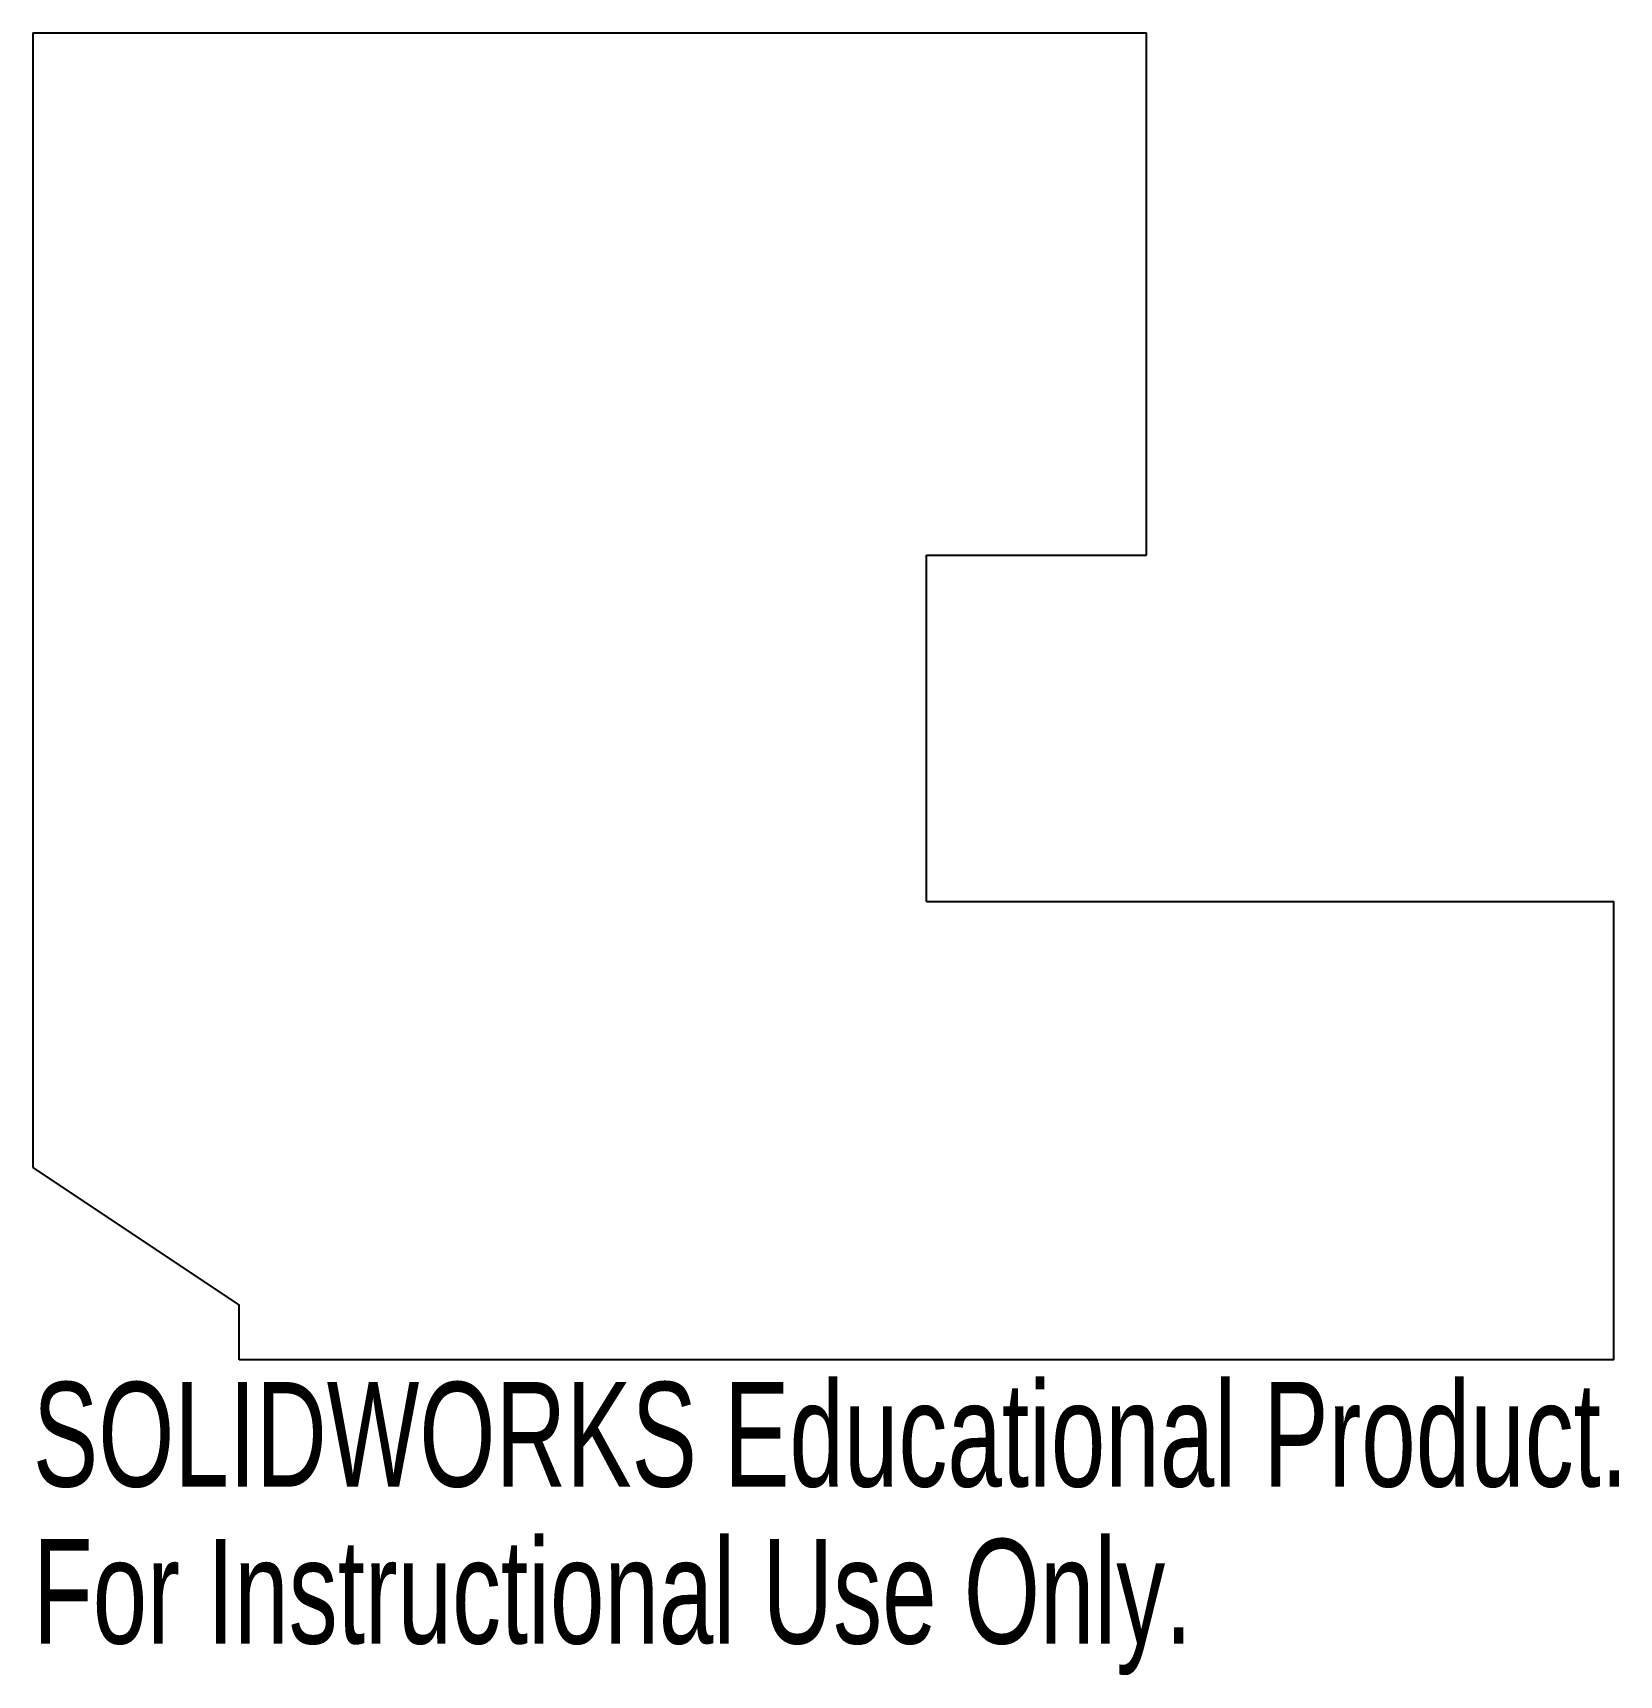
# Model space of a CAD drawing. Header units: inches. Extents: x -1.62 to 1.26, y -0.67 to 2.31.
import ezdxf

# ---------------------------------------------------------------- set-up
doc = ezdxf.new("R2010")
doc.units = ezdxf.units.IN
doc.header["$MEASUREMENT"] = 0
doc.styles.add('SLDTEXTSTYLE0', font='TXT', dxfattribs={"width": 0.7})

msp = doc.modelspace()

# ---------------------------------------------------------------- linework, layer by layer
at = {"color": 7, "linetype": 'Continuous', "lineweight": 25}
for p, q in [((-1.625, 2.314), (0.4, 2.314)), ((-1.625, 2.314), (-1.625, 0.25)), ((0.4, 1.364), (0.4, 2.314)), ((0, 0.734), (0, 1.364)), ((0, 1.364), (0.4, 1.364)), ((0, 0.734), (1.25, 0.734)), ((1.25, -0.1), (1.25, 0.734)), ((-1.625, 0.25), (-1.25, 0)), ((-1.25, -0.1), (-1.25, 0)), ((1.25, -0.1), (-1.25, -0.1))]:
    msp.add_line(p, q, dxfattribs=at)

# ---------------------------------------------------------------- texts
at = {"color": 7, "linetype": 'Continuous', "char_height": 0.1903, "attachment_point": 1, "style": 'SLDTEXTSTYLE0'}
for s, insert in [('SOLIDWORKS Educational Product.', (-1.625, -0.1401)), ('For Instructional Use Only.', (-1.625, -0.4256))]:
    msp.add_mtext(s, dxfattribs=dict(at, insert=insert))

doc.saveas('drawing.dxf')
